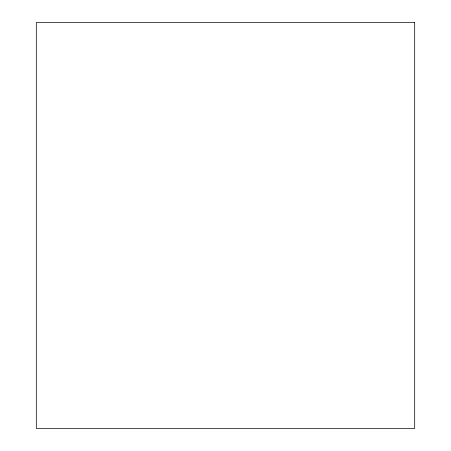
<?xml version="1.0" encoding="UTF-8"?>
<svg xmlns="http://www.w3.org/2000/svg" width="451" height="451" viewBox="0 0 451 451"><rect width="100%" height="100%" fill="white"/><g stroke="black" fill="none" stroke-linecap="round" stroke-linejoin="round"><path stroke-width="0.68" d="M414.689 22.55L36.311 22.55L36.311 428.45L414.689 428.45L414.689 22.55"/></g></svg>
